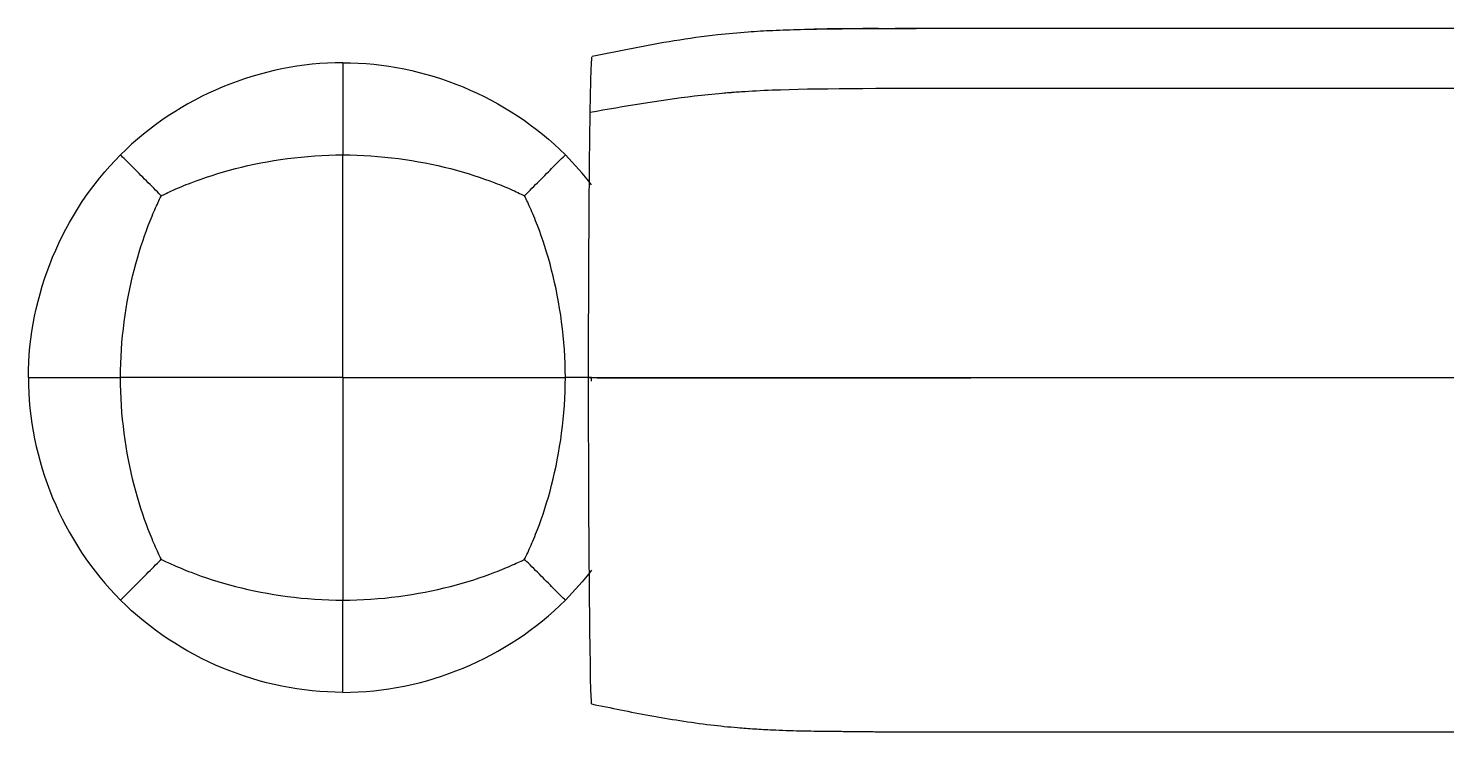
# Model space of a CAD drawing. Header units: millimetres. Extents: x 0 to 1189, y 0 to 841.
# Drawn here: x 581.7 to 651, y 209.1 to 243.7 of the extents above; entities that cross this region are included whole.
import ezdxf

# ---------------------------------------------------------------- set-up
doc = ezdxf.new("R2010")
doc.units = ezdxf.units.MM

msp = doc.modelspace()

# ---------------------------------------------------------------- linework, layer by layer
at = {"color": 7, "linetype": 'Continuous', "lineweight": 25}
for p, q in [((609.225, 226.466), (609.225, 226.643)), ((623.221, 209.362), (624.104, 209.359))]:
    msp.add_line(p, q, dxfattribs=at)
for points, knots in [([(671.076, 243.646), (669.809, 243.65), (667.167, 243.661), (663.006, 243.667), (658.406, 243.67), (654.68, 243.67), (652.197, 243.67), (651.137, 243.67), (650.293, 243.67), (649.438, 243.67), (648.572, 243.67), (646.588, 243.67), (643.462, 243.67), (639.241, 243.67), (635.13, 243.669), (631.305, 243.669), (627.987, 243.669), (625.222, 243.668), (622.982, 243.663), (621.098, 243.65), (619.5, 243.622), (618.122, 243.576), (616.772, 243.5), (615.165, 243.352), (613.284, 243.089), (611.241, 242.716), (609.906, 242.441), (609.244, 242.305)], [0, 0, 0, 0, 0.061367, 0.127931, 0.201563, 0.284123, 0.308415, 0.321826, 0.335453, 0.349273, 0.363264, 0.377402, 0.445351, 0.514664, 0.581862, 0.644446, 0.699914, 0.742558, 0.778357, 0.808415, 0.833839, 0.855736, 0.875221, 0.899333, 0.933891, 0.967237, 1, 1, 1, 1]), ([(623.243, 243.675), (623.242, 243.675), (623.241, 243.675), (623.235, 243.675), (623.226, 243.675), (623.208, 243.675), (623.176, 243.675), (623.106, 243.674), (622.984, 243.673), (622.787, 243.671), (622.546, 243.668), (622.272, 243.666), (621.975, 243.663), (621.666, 243.66), (621.358, 243.657), (621.063, 243.654), (620.793, 243.652), (620.553, 243.65), (620.354, 243.647), (620.23, 243.646), (620.159, 243.645), (620.121, 243.644), (620.097, 243.644), (620.094, 243.644), (620.093, 243.644)], [0, 0, 0, 0, 0.01587, 0.031692, 0.047503, 0.063343, 0.094586, 0.125732, 0.187899, 0.2505, 0.313356, 0.375603, 0.437804, 0.500545, 0.562891, 0.624511, 0.685989, 0.747872, 0.810773, 0.873615, 0.905111, 0.936476, 0.968261, 1, 1, 1, 1]), ([(627.208, 243.681), (627.208, 243.681), (627.207, 243.681), (627.201, 243.681), (627.191, 243.681), (627.173, 243.681), (627.142, 243.681), (627.072, 243.68), (626.95, 243.68), (626.753, 243.679), (626.512, 243.677), (626.239, 243.676), (625.942, 243.675), (625.633, 243.675), (625.323, 243.675), (625.027, 243.675), (624.753, 243.676), (624.512, 243.677), (624.315, 243.677), (624.193, 243.678), (624.123, 243.678), (624.086, 243.678), (624.062, 243.678), (624.059, 243.678), (624.057, 243.678)], [0, 0, 0, 0, 0.015849, 0.031653, 0.047449, 0.063276, 0.094472, 0.1256, 0.187702, 0.250234, 0.313026, 0.375208, 0.437341, 0.50001, 0.562681, 0.624816, 0.687001, 0.749794, 0.812324, 0.874423, 0.905634, 0.936744, 0.968389, 1, 1, 1, 1]), ([(609.155, 239.579), (609.164, 240.02), (609.179, 240.891), (609.204, 241.664), (609.225, 242.099), (609.239, 242.268), (609.242, 242.286), (609.243, 242.293)], [0, 0, 0, 0, 0.217843, 0.430045, 0.645581, 0.867392, 1, 1, 1, 1]), ([(671.257, 240.704), (669.164, 240.722), (667.088, 240.733), (663.764, 240.741), (662.62, 240.743), (660.227, 240.746), (657.732, 240.748), (654.651, 240.748), (652.737, 240.748), (652.252, 240.748), (652.13, 240.748), (652.098, 240.748), (652.089, 240.748), (652.086, 240.748), (652.079, 240.748), (652.048, 240.748), (651.926, 240.748), (651.435, 240.748), (649.443, 240.748), (641.072, 240.748), (625.668, 240.747), (619.476, 240.742), (616.893, 240.606), (616.275, 240.562), (616.122, 240.55), (616.083, 240.547), (616.073, 240.546), (616.071, 240.546), (616.067, 240.546), (616.058, 240.545), (616.02, 240.542), (615.867, 240.53), (615.26, 240.478), (612.892, 240.23), (610.816, 239.868), (609.155, 239.579)], [0, 0, 0, 0, 0.0625, 0.0625, 0.09375, 0.09375, 0.125, 0.15625, 0.164062, 0.166016, 0.166504, 0.166626, 0.166687, 0.166687, 0.166748, 0.166992, 0.167969, 0.171875, 0.1875, 0.25, 0.5, 0.75, 0.8125, 0.828125, 0.832031, 0.833008, 0.833252, 0.833374, 0.833374, 0.833496, 0.833984, 0.835937, 0.84375, 0.875, 1, 1, 1, 1]), ([(588.209, 235.514), (588.151, 235.572), (587.942, 235.782), (587.45, 236.273), (586.607, 237.116), (586.216, 237.508), (586.216, 237.508)], [0, 0, 0, 0, 0.125, 0.25, 0.5, 1, 1, 1, 1]), ([(588.209, 235.514), (588.325, 235.572), (588.757, 235.782), (589.929, 236.273), (592.511, 237.116), (595.252, 237.508), (597.079, 237.508)], [0, 0, 0, 0, 0.125, 0.25, 0.5, 1, 1, 1, 1]), ([(597.079, 237.508), (598.906, 237.508), (601.646, 237.116), (604.228, 236.273), (605.401, 235.782), (605.832, 235.572), (605.948, 235.514)], [0, 0, 0, 0, 0.5, 0.75, 0.875, 1, 1, 1, 1]), ([(605.948, 235.514), (606.006, 235.572), (606.216, 235.782), (606.707, 236.273), (607.55, 237.116), (607.942, 237.508), (607.942, 237.508)], [0, 0, 0, 0, 0.125, 0.25, 0.5, 1, 1, 1, 1]), ([(586.216, 226.645), (586.216, 228.472), (586.607, 231.212), (587.45, 233.794), (587.942, 234.966), (588.151, 235.398), (588.209, 235.514)], [0, 0, 0, 0, 0.5, 0.75, 0.875, 1, 1, 1, 1]), ([(607.942, 226.645), (607.942, 228.472), (607.55, 231.212), (606.707, 233.794), (606.216, 234.966), (606.006, 235.398), (605.948, 235.514)], [0, 0, 0, 0, 0.5, 0.75, 0.875, 1, 1, 1, 1]), ([(588.209, 217.775), (588.151, 217.891), (587.942, 218.323), (587.45, 219.495), (586.607, 222.077), (586.216, 224.818), (586.216, 226.645)], [0, 0, 0, 0, 0.125, 0.25, 0.5, 1, 1, 1, 1]), ([(605.948, 217.775), (606.006, 217.891), (606.216, 218.323), (606.707, 219.495), (607.55, 222.077), (607.942, 224.818), (607.942, 226.645)], [0, 0, 0, 0, 0.125, 0.25, 0.5, 1, 1, 1, 1]), ([(616.028, 226.637), (615.938, 226.637), (615.756, 226.637), (615.483, 226.637), (615.206, 226.637), (614.927, 226.637), (614.645, 226.637), (614.36, 226.637), (614.072, 226.637), (613.782, 226.637), (613.488, 226.637), (613.191, 226.637), (612.892, 226.637), (612.41, 226.637), (611.719, 226.637), (610.887, 226.637), (609.996, 226.637), (609.414, 226.637), (609.076, 226.637)], [0, 0, 0, 0, 0.0369602, 0.07447, 0.1125399, 0.1511802, 0.1904007, 0.2302105, 0.2706187, 0.3116337, 0.3532636, 0.3955163, 0.4383992, 0.4819194, 0.6037716, 0.7400134, 0.8488409, 1, 1, 1, 1]), ([(609.227, 210.718), (609.227, 210.718), (609.188, 210.816), (609.113, 216.175), (609.076, 221.421), (609.076, 226.637)], [0, 0, 0, 0, 0.5, 0.5, 1, 1, 1, 1]), ([(616.028, 226.637), (615.934, 226.637), (615.743, 226.637), (615.451, 226.637), (615.15, 226.637), (614.839, 226.637), (614.518, 226.637), (614.189, 226.637), (613.85, 226.637), (613.502, 226.637), (613.145, 226.637), (612.779, 226.637), (612.404, 226.637), (612.021, 226.637), (611.628, 226.637), (611.226, 226.637), (610.815, 226.637), (610.395, 226.637), (609.964, 226.637), (609.524, 226.637), (609.226, 226.637), (609.076, 226.637)], [0, 0, 0, 0, 0.03846, 0.078459, 0.119996, 0.163073, 0.207697, 0.253873, 0.30161, 0.350919, 0.401811, 0.454296, 0.508388, 0.564097, 0.621434, 0.680407, 0.741023, 0.803289, 0.867206, 0.932777, 1, 1, 1, 1]), ([(609.497, 226.637), (610.902, 226.637), (612.98, 226.637), (615.212, 226.637), (616.081, 226.637), (616.178, 226.637), (616.371, 226.637), (616.66, 226.637), (617.337, 226.637), (618.309, 226.637), (619.286, 226.637), (619.973, 226.637), (620.292, 226.637), (620.427, 226.637), (620.464, 226.637), (620.489, 226.637), (620.502, 226.637), (620.553, 226.637), (621.256, 226.637), (623.69, 226.637), (626.436, 226.637), (627.742, 226.637)], [0, 0, 0, 0, 0.25, 0.375, 0.375, 0.390625, 0.390625, 0.40625, 0.4375, 0.5, 0.5625, 0.59375, 0.609375, 0.613281, 0.615234, 0.615234, 0.617188, 0.617188, 0.625, 0.75, 1, 1, 1, 1]), ([(652.089, 226.637), (650.158, 226.637), (646.049, 226.637), (639.826, 226.637), (633.959, 226.637), (629.236, 226.637), (626.129, 226.637), (624.079, 226.637), (622.629, 226.637), (621.323, 226.637), (620.189, 226.637), (619.186, 226.637), (618.202, 226.637), (617.252, 226.637), (616.565, 226.637), (616.165, 226.637), (616.074, 226.637), (616.028, 226.637)], [0, 0, 0, 0, 0.160523, 0.341527, 0.517201, 0.648071, 0.734138, 0.7754, 0.818452, 0.854645, 0.883984, 0.912709, 0.938112, 0.966072, 0.992234, 0.996102, 1, 1, 1, 1]), ([(652.089, 226.637), (650.54, 226.637), (646.431, 226.637), (640.784, 226.637), (635.263, 226.637), (631.06, 226.637), (627.377, 226.637), (624.342, 226.637), (621.943, 226.637), (620.079, 226.637), (618.593, 226.637), (617.372, 226.637), (616.594, 226.637), (616.166, 226.637), (616.075, 226.637), (616.028, 226.637)], [0, 0, 0, 0, 0.128734, 0.341528, 0.469312, 0.587657, 0.690817, 0.775403, 0.839881, 0.890216, 0.930419, 0.963631, 0.992234, 0.996028, 1, 1, 1, 1]), ([(586.216, 215.782), (586.216, 215.782), (586.607, 216.173), (587.45, 217.016), (587.942, 217.507), (588.151, 217.717), (588.209, 217.775)], [0, 0, 0, 0, 0.5, 0.75, 0.875, 1, 1, 1, 1]), ([(588.209, 217.775), (588.325, 217.717), (588.757, 217.507), (589.929, 217.016), (592.511, 216.173), (595.252, 215.782), (597.079, 215.782)], [0, 0, 0, 0, 0.125, 0.25, 0.5, 1, 1, 1, 1]), ([(597.079, 215.782), (598.906, 215.782), (601.646, 216.173), (604.228, 217.016), (605.401, 217.507), (605.832, 217.717), (605.948, 217.775)], [0, 0, 0, 0, 0.5, 0.75, 0.875, 1, 1, 1, 1]), ([(607.942, 215.782), (607.942, 215.782), (607.55, 216.173), (606.707, 217.016), (606.216, 217.507), (606.006, 217.717), (605.948, 217.775)], [0, 0, 0, 0, 0.5, 0.75, 0.875, 1, 1, 1, 1]), ([(609.227, 210.718), (609.698, 210.621), (610.646, 210.426), (612.081, 210.147), (613.549, 209.896), (614.978, 209.697), (616.193, 209.572), (617.194, 209.498), (618.209, 209.444), (619.186, 209.409), (619.873, 209.398), (620.108, 209.394)], [0, 0, 0, 0, 0.131483, 0.264175, 0.399333, 0.538305, 0.658098, 0.732924, 0.812401, 0.935856, 1, 1, 1, 1]), ([(620.093, 209.392), (620.093, 209.392), (620.094, 209.392), (620.1, 209.392), (620.109, 209.392), (620.127, 209.392), (620.159, 209.391), (620.23, 209.391), (620.353, 209.389), (620.552, 209.388), (620.792, 209.386), (621.063, 209.384), (621.357, 209.381), (621.666, 209.379), (621.975, 209.376), (622.272, 209.373), (622.547, 209.369), (622.788, 209.367), (622.985, 209.364), (623.107, 209.363), (623.177, 209.362), (623.214, 209.361), (623.238, 209.361), (623.241, 209.361), (623.243, 209.361)], [0, 0, 0, 0, 0.015817, 0.031606, 0.047407, 0.06326, 0.094608, 0.126094, 0.189049, 0.251959, 0.313847, 0.375368, 0.437064, 0.499525, 0.562365, 0.624613, 0.686857, 0.749688, 0.812525, 0.87477, 0.905877, 0.937089, 0.96852, 1, 1, 1, 1]), ([(624.093, 209.358), (624.093, 209.358), (624.094, 209.358), (624.1, 209.359), (624.109, 209.359), (624.127, 209.359), (624.158, 209.359), (624.227, 209.359), (624.349, 209.36), (624.547, 209.361), (624.787, 209.362), (625.061, 209.363), (625.358, 209.364), (625.668, 209.364), (625.977, 209.363), (626.274, 209.362), (626.548, 209.361), (626.788, 209.359), (626.986, 209.357), (627.108, 209.356), (627.177, 209.356), (627.214, 209.356), (627.238, 209.355), (627.241, 209.355), (627.243, 209.355)], [0, 0, 0, 0, 0.015725, 0.03142, 0.047122, 0.06287, 0.093946, 0.12513, 0.187315, 0.250089, 0.312864, 0.375049, 0.437235, 0.50001, 0.562784, 0.62497, 0.687155, 0.74993, 0.812704, 0.874889, 0.90598, 0.937149, 0.968555, 1, 1, 1, 1]), ([(627.221, 209.356), (627.38, 209.355), (628.706, 209.355), (631.352, 209.355), (635.253, 209.354), (639.446, 209.354), (643.764, 209.354), (647.356, 209.354), (650.196, 209.355), (652.837, 209.355), (655.935, 209.355), (659.385, 209.348), (662.571, 209.325), (665.529, 209.278), (668.299, 209.204), (670.086, 209.117), (670.955, 209.074)], [0, 0, 0, 0, 0.0108983, 0.0909792, 0.1814369, 0.2785295, 0.3785151, 0.4776517, 0.5248865, 0.5732804, 0.6588083, 0.7373991, 0.8099302, 0.8772822, 0.9403409, 1, 1, 1, 1])]:
    msp.add_open_spline(points, degree=3, knots=knots, dxfattribs=at)
for points in [[(597.079, 242.007), (593.066, 242.007), (589.053, 240.345), (586.216, 237.508)], [(597.079, 242.007), (597.079, 242.007), (597.079, 240.345), (597.079, 237.508)], [(597.079, 242.007), (601.092, 242.007), (605.104, 240.345), (607.942, 237.508)], [(609.076, 226.637), (609.076, 231.809), (609.113, 236.952), (609.155, 239.579)], [(581.716, 226.645), (581.716, 230.657), (583.378, 234.67), (586.216, 237.508)], [(597.079, 226.645), (597.079, 230.657), (597.079, 234.67), (597.079, 237.508)], [(609.225, 236.042), (608.829, 236.558), (608.401, 237.048), (607.942, 237.508)], [(581.716, 226.645), (581.716, 226.645), (583.378, 226.645), (586.216, 226.645)], [(581.716, 226.645), (581.716, 222.632), (583.378, 218.619), (586.216, 215.782)], [(597.079, 226.645), (593.066, 226.645), (589.053, 226.645), (586.216, 226.645)], [(597.079, 226.645), (597.079, 222.632), (597.079, 218.619), (597.079, 215.782)], [(597.079, 226.645), (601.092, 226.645), (605.104, 226.645), (607.942, 226.645)], [(609.225, 226.645), (608.829, 226.645), (608.401, 226.645), (607.942, 226.645)], [(616.817, 226.637), (617.139, 226.637), (617.47, 226.637), (617.817, 226.637)], [(609.225, 217.247), (608.829, 216.731), (608.401, 216.241), (607.942, 215.782)], [(597.079, 211.282), (593.066, 211.282), (589.053, 212.944), (586.216, 215.782)], [(597.079, 211.282), (601.092, 211.282), (605.104, 212.944), (607.942, 215.782)], [(597.079, 211.282), (597.079, 211.282), (597.079, 212.944), (597.079, 215.782)]]:
    msp.add_open_spline(points, degree=3, dxfattribs=at)

doc.saveas('drawing.dxf')
